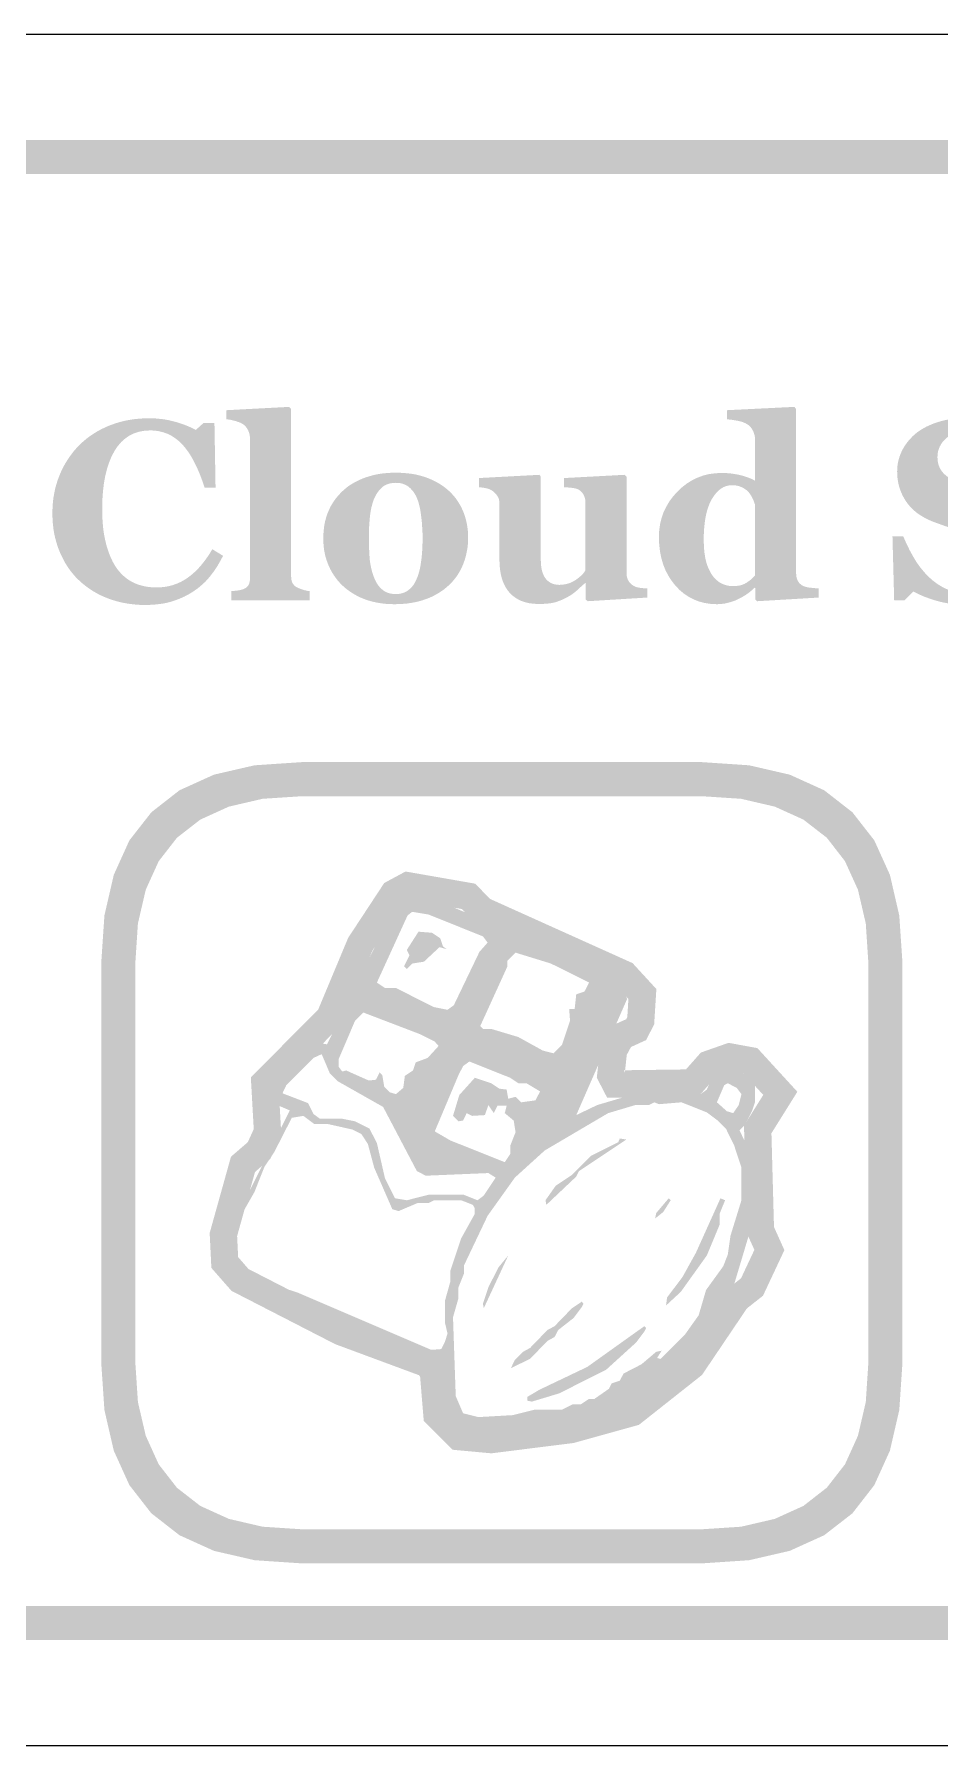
# Model space of a CAD drawing. Header units: millimetres. Extents: x 4 to 272, y 4 to 144.
# Drawn here: x 98.51 to 109.14, y 27.96 to 48.04 of the extents above; entities that cross this region are included whole.
import ezdxf

# ---------------------------------------------------------------- set-up
doc = ezdxf.new("R2010")
doc.units = ezdxf.units.MM
doc.layers.add('CUT', color=1, linetype='Continuous')
doc.layers.add('RASTER', color=7, linetype='Continuous')

msp = doc.modelspace()

# ---------------------------------------------------------------- hatches: boundary and pattern name
at = {"layer": 'RASTER'}
h = msp.add_hatch(color=7, dxfattribs=at)
h.paths.add_polyline_path([(73.2, 44.6), (73.234, 45.116), (73.338, 45.563), (73.509, 45.941), (73.75, 46.25), (74.059, 46.491), (74.438, 46.662), (74.884, 46.766), (75.4, 46.8), (132.6, 46.8), (133.116, 46.766), (133.563, 46.662), (133.941, 46.491), (134.25, 46.25), (134.491, 45.941), (134.663, 45.563), (134.766, 45.116), (134.8, 44.6), (134.8, 31.4), (134.766, 30.884), (134.663, 30.438), (134.491, 30.059), (134.25, 29.75), (133.941, 29.509), (133.563, 29.338), (133.116, 29.234), (132.6, 29.2), (75.4, 29.2), (74.884, 29.234), (74.438, 29.338), (74.059, 29.509), (73.75, 29.75), (73.509, 30.059), (73.338, 30.438), (73.234, 30.884), (73.2, 31.4)])
h.paths.add_polyline_path([(73.6, 44.6), (73.6, 31.4), (73.628, 30.978), (73.712, 30.613), (73.853, 30.303), (74.05, 30.05), (74.303, 29.853), (74.613, 29.712), (74.978, 29.628), (75.4, 29.6), (132.6, 29.6), (133.022, 29.628), (133.388, 29.712), (133.697, 29.853), (133.95, 30.05), (134.147, 30.303), (134.288, 30.612), (134.372, 30.978), (134.4, 31.4), (134.4, 44.6), (134.372, 45.022), (134.288, 45.387), (134.147, 45.697), (133.95, 45.95), (133.697, 46.147), (133.388, 46.288), (133.022, 46.372), (132.6, 46.4), (75.4, 46.4), (74.978, 46.372), (74.613, 46.288), (74.303, 46.147), (74.05, 45.95), (73.853, 45.697), (73.712, 45.387), (73.628, 45.022), (73.6, 44.6)], flags=0)
for points in [[(101.746, 41.4), (100.827, 41.4), (100.827, 41.507), (100.837, 41.508), (100.846, 41.508), (100.855, 41.509), (100.865, 41.51), (100.874, 41.511), (100.883, 41.512), (100.892, 41.513), (100.901, 41.514), (100.91, 41.515), (100.919, 41.517), (100.927, 41.518), (100.935, 41.52), (100.943, 41.522), (100.95, 41.524), (100.958, 41.526), (100.965, 41.529), (100.976, 41.534), (100.986, 41.539), (100.996, 41.544), (101.004, 41.55), (101.012, 41.557), (101.018, 41.564), (101.024, 41.571), (101.029, 41.579), (101.033, 41.588), (101.036, 41.597), (101.039, 41.607), (101.041, 41.618), (101.043, 41.629), (101.044, 41.641), (101.045, 41.653), (101.045, 41.667), (101.045, 43.29), (101.045, 43.303), (101.044, 43.317), (101.042, 43.33), (101.04, 43.343), (101.037, 43.356), (101.033, 43.369), (101.028, 43.381), (101.023, 43.393), (101.017, 43.404), (101.01, 43.415), (101.004, 43.425), (100.996, 43.435), (100.988, 43.444), (100.98, 43.452), (100.971, 43.459), (100.962, 43.465), (100.954, 43.47), (100.945, 43.475), (100.936, 43.48), (100.925, 43.484), (100.914, 43.489), (100.901, 43.493), (100.888, 43.498), (100.873, 43.502), (100.859, 43.506), (100.844, 43.51), (100.831, 43.513), (100.817, 43.516), (100.805, 43.518), (100.792, 43.52), (100.78, 43.522), (100.769, 43.523), (100.769, 43.629), (101.505, 43.668), (101.527, 43.644), (101.527, 41.686), (101.528, 41.672), (101.529, 41.66), (101.53, 41.648), (101.532, 41.637), (101.535, 41.626), (101.538, 41.616), (101.542, 41.606), (101.546, 41.598), (101.552, 41.59), (101.557, 41.582), (101.564, 41.575), (101.571, 41.568), (101.579, 41.561), (101.588, 41.555), (101.598, 41.55), (101.608, 41.545), (101.615, 41.542), (101.623, 41.539), (101.63, 41.536), (101.638, 41.533), (101.646, 41.53), (101.654, 41.527), (101.661, 41.524), (101.669, 41.522), (101.678, 41.519), (101.686, 41.517), (101.695, 41.515), (101.705, 41.513), (101.714, 41.511), (101.724, 41.509), (101.735, 41.508), (101.746, 41.507)], [(99.813, 41.344), (99.757, 41.345), (99.701, 41.349), (99.646, 41.355), (99.592, 41.363), (99.539, 41.373), (99.487, 41.386), (99.436, 41.401), (99.386, 41.418), (99.337, 41.438), (99.289, 41.459), (99.244, 41.483), (99.199, 41.509), (99.157, 41.537), (99.116, 41.567), (99.076, 41.599), (99.039, 41.633), (99.003, 41.668), (98.97, 41.706), (98.938, 41.745), (98.909, 41.787), (98.881, 41.83), (98.856, 41.876), (98.832, 41.924), (98.81, 41.973), (98.79, 42.025), (98.774, 42.077), (98.759, 42.131), (98.747, 42.186), (98.738, 42.243), (98.732, 42.3), (98.728, 42.359), (98.727, 42.42), (98.728, 42.479), (98.732, 42.538), (98.738, 42.596), (98.748, 42.652), (98.759, 42.708), (98.774, 42.762), (98.791, 42.815), (98.811, 42.867), (98.833, 42.918), (98.857, 42.967), (98.884, 43.014), (98.912, 43.059), (98.943, 43.103), (98.975, 43.145), (99.01, 43.185), (99.047, 43.224), (99.086, 43.26), (99.126, 43.294), (99.168, 43.325), (99.212, 43.355), (99.258, 43.383), (99.305, 43.408), (99.355, 43.432), (99.406, 43.453), (99.459, 43.472), (99.513, 43.489), (99.567, 43.503), (99.623, 43.514), (99.68, 43.523), (99.737, 43.529), (99.795, 43.533), (99.854, 43.534), (99.897, 43.534), (99.939, 43.532), (99.98, 43.528), (100.02, 43.524), (100.059, 43.518), (100.096, 43.511), (100.133, 43.502), (100.169, 43.493), (100.204, 43.482), (100.238, 43.471), (100.27, 43.46), (100.301, 43.448), (100.33, 43.436), (100.358, 43.424), (100.384, 43.411), (100.41, 43.398), (100.5, 43.479), (100.628, 43.479), (100.641, 42.72), (100.512, 42.72), (100.484, 42.804), (100.455, 42.882), (100.424, 42.954), (100.391, 43.021), (100.358, 43.082), (100.323, 43.137), (100.286, 43.186), (100.249, 43.23), (100.209, 43.268), (100.167, 43.301), (100.124, 43.329), (100.078, 43.352), (100.03, 43.369), (99.98, 43.382), (99.928, 43.39), (99.874, 43.392), (99.807, 43.388), (99.744, 43.377), (99.686, 43.358), (99.631, 43.332), (99.581, 43.297), (99.535, 43.256), (99.493, 43.207), (99.455, 43.15), (99.421, 43.086), (99.392, 43.016), (99.367, 42.94), (99.347, 42.858), (99.331, 42.77), (99.32, 42.676), (99.313, 42.576), (99.311, 42.469), (99.312, 42.409), (99.314, 42.35), (99.318, 42.294), (99.323, 42.24), (99.33, 42.188), (99.339, 42.139), (99.349, 42.092), (99.36, 42.047), (99.373, 42.004), (99.387, 41.963), (99.401, 41.925), (99.417, 41.889), (99.433, 41.855), (99.451, 41.822), (99.469, 41.793), (99.488, 41.765), (99.51, 41.738), (99.533, 41.713), (99.556, 41.69), (99.581, 41.668), (99.606, 41.649), (99.633, 41.631), (99.661, 41.615), (99.689, 41.601), (99.718, 41.589), (99.748, 41.579), (99.779, 41.57), (99.811, 41.562), (99.843, 41.557), (99.877, 41.553), (99.911, 41.55), (99.945, 41.549), (99.996, 41.551), (100.045, 41.556), (100.093, 41.565), (100.139, 41.577), (100.184, 41.593), (100.228, 41.612), (100.27, 41.635), (100.311, 41.661), (100.35, 41.69), (100.389, 41.724), (100.427, 41.76), (100.464, 41.801), (100.5, 41.845), (100.535, 41.892), (100.57, 41.943), (100.603, 41.998), (100.729, 41.921), (100.713, 41.89), (100.696, 41.859), (100.679, 41.829), (100.662, 41.799), (100.643, 41.771), (100.625, 41.743), (100.605, 41.717), (100.585, 41.691), (100.565, 41.666), (100.544, 41.642), (100.522, 41.618), (100.499, 41.596), (100.475, 41.575), (100.451, 41.554), (100.425, 41.534), (100.399, 41.516), (100.37, 41.496), (100.34, 41.478), (100.309, 41.46), (100.278, 41.444), (100.245, 41.429), (100.212, 41.415), (100.178, 41.402), (100.144, 41.39), (100.108, 41.379), (100.071, 41.37), (100.032, 41.362), (99.991, 41.356), (99.949, 41.351), (99.906, 41.347), (99.86, 41.345), (99.813, 41.344)], [(109.462, 41.344), (109.415, 41.345), (109.369, 41.347), (109.323, 41.351), (109.278, 41.356), (109.234, 41.363), (109.191, 41.371), (109.149, 41.38), (109.107, 41.391), (109.067, 41.403), (109.028, 41.416), (108.991, 41.429), (108.955, 41.442), (108.921, 41.457), (108.888, 41.471), (108.857, 41.487), (108.828, 41.503), (108.727, 41.4), (108.603, 41.4), (108.583, 42.151), (108.709, 42.151), (108.72, 42.125), (108.732, 42.097), (108.745, 42.07), (108.758, 42.042), (108.772, 42.013), (108.786, 41.984), (108.802, 41.955), (108.818, 41.926), (108.835, 41.897), (108.852, 41.868), (108.87, 41.84), (108.889, 41.813), (108.908, 41.787), (108.928, 41.762), (108.949, 41.737), (108.97, 41.713), (108.993, 41.69), (109.016, 41.667), (109.04, 41.645), (109.065, 41.624), (109.09, 41.605), (109.116, 41.587), (109.143, 41.57), (109.17, 41.554), (109.198, 41.539), (109.228, 41.527), (109.258, 41.516), (109.29, 41.508), (109.323, 41.501), (109.357, 41.496), (109.392, 41.493), (109.429, 41.492), (109.477, 41.494), (109.523, 41.498), (109.565, 41.506), (109.605, 41.517), (109.641, 41.53), (109.675, 41.547), (109.706, 41.567), (109.734, 41.59), (109.759, 41.615), (109.781, 41.642), (109.799, 41.67), (109.814, 41.7), (109.825, 41.731), (109.834, 41.764), (109.839, 41.799), (109.84, 41.835), (109.839, 41.865), (109.835, 41.893), (109.828, 41.921), (109.818, 41.947), (109.805, 41.972), (109.79, 41.996), (109.771, 42.018), (109.75, 42.039), (109.726, 42.06), (109.699, 42.079), (109.669, 42.098), (109.635, 42.116), (109.599, 42.134), (109.559, 42.151), (109.517, 42.167), (109.471, 42.182), (109.441, 42.192), (109.411, 42.202), (109.382, 42.211), (109.353, 42.22), (109.325, 42.229), (109.298, 42.238), (109.271, 42.247), (109.245, 42.255), (109.219, 42.264), (109.194, 42.272), (109.169, 42.281), (109.145, 42.29), (109.121, 42.298), (109.097, 42.307), (109.074, 42.316), (109.051, 42.324), (109, 42.346), (108.953, 42.371), (108.909, 42.397), (108.868, 42.426), (108.831, 42.457), (108.797, 42.49), (108.767, 42.525), (108.74, 42.563), (108.716, 42.602), (108.695, 42.643), (108.677, 42.685), (108.663, 42.728), (108.652, 42.771), (108.644, 42.817), (108.639, 42.863), (108.638, 42.91), (108.639, 42.941), (108.641, 42.97), (108.645, 43), (108.651, 43.029), (108.658, 43.059), (108.667, 43.087), (108.678, 43.116), (108.69, 43.144), (108.704, 43.172), (108.72, 43.199), (108.737, 43.225), (108.755, 43.25), (108.775, 43.275), (108.797, 43.299), (108.82, 43.323), (108.844, 43.345), (108.869, 43.366), (108.896, 43.385), (108.924, 43.404), (108.954, 43.421), (108.986, 43.438), (109.02, 43.453), (109.055, 43.468), (109.092, 43.482), (109.13, 43.494), (109.169, 43.505), (109.209, 43.514), (109.249, 43.521), (109.291, 43.527), (109.333, 43.531), (109.376, 43.533), (109.42, 43.534), (109.463, 43.534), (109.505, 43.531), (109.546, 43.528), (109.587, 43.522), (109.627, 43.516), (109.667, 43.507), (109.706, 43.498), (109.744, 43.487), (109.78, 43.475), (109.815, 43.463), (109.848, 43.451), (109.878, 43.439), (109.907, 43.427), (109.934, 43.415), (109.958, 43.403), (109.981, 43.391), (110.07, 43.479), (110.198, 43.479), (110.209, 42.77), (110.083, 42.77), (110.072, 42.798), (110.061, 42.827), (110.048, 42.856), (110.036, 42.885), (110.023, 42.914), (110.009, 42.944), (109.995, 42.974), (109.98, 43.003), (109.965, 43.032), (109.95, 43.06), (109.935, 43.087), (109.919, 43.113), (109.903, 43.137), (109.888, 43.16), (109.871, 43.181), (109.855, 43.202), (109.837, 43.222), (109.818, 43.242), (109.798, 43.261), (109.778, 43.278), (109.757, 43.295), (109.735, 43.31), (109.713, 43.324), (109.689, 43.337), (109.666, 43.349), (109.641, 43.359), (109.615, 43.368), (109.588, 43.375), (109.56, 43.381), (109.531, 43.385), (109.501, 43.387), (109.47, 43.388), (109.431, 43.386), (109.394, 43.382), (109.359, 43.375), (109.326, 43.365), (109.295, 43.353), (109.265, 43.338), (109.237, 43.319), (109.211, 43.298), (109.188, 43.275), (109.167, 43.251), (109.15, 43.225), (109.136, 43.198), (109.125, 43.17), (109.117, 43.141), (109.112, 43.11), (109.111, 43.077), (109.112, 43.047), (109.116, 43.018), (109.123, 42.99), (109.133, 42.964), (109.145, 42.939), (109.16, 42.916), (109.178, 42.894), (109.198, 42.874), (109.221, 42.854), (109.248, 42.835), (109.277, 42.817), (109.31, 42.799), (109.345, 42.782), (109.384, 42.766), (109.425, 42.75), (109.47, 42.734), (109.497, 42.725), (109.524, 42.716), (109.552, 42.707), (109.579, 42.698), (109.607, 42.689), (109.635, 42.68), (109.663, 42.67), (109.691, 42.661), (109.719, 42.652), (109.746, 42.643), (109.772, 42.634), (109.797, 42.625), (109.822, 42.617), (109.846, 42.608), (109.869, 42.599), (109.892, 42.591), (109.943, 42.569), (109.991, 42.546), (110.037, 42.521), (110.079, 42.493), (110.117, 42.464), (110.153, 42.433), (110.185, 42.4), (110.215, 42.365), (110.241, 42.327), (110.263, 42.288), (110.282, 42.247), (110.298, 42.203), (110.31, 42.157), (110.318, 42.109), (110.323, 42.059), (110.325, 42.006), (110.324, 41.973), (110.321, 41.94), (110.316, 41.907), (110.309, 41.874), (110.301, 41.841), (110.29, 41.809), (110.277, 41.777), (110.262, 41.746), (110.246, 41.715), (110.228, 41.685), (110.209, 41.657), (110.188, 41.63), (110.166, 41.605), (110.143, 41.581), (110.118, 41.558), (110.092, 41.536), (110.062, 41.514), (110.031, 41.493), (109.999, 41.473), (109.966, 41.455), (109.931, 41.437), (109.896, 41.422), (109.859, 41.407), (109.821, 41.394), (109.782, 41.382), (109.741, 41.372), (109.699, 41.364), (109.655, 41.357), (109.609, 41.351), (109.562, 41.347), (109.513, 41.345), (109.462, 41.344)], [(105.705, 41.431), (105.006, 41.388), (104.984, 41.409), (104.984, 41.601), (104.976, 41.601), (104.963, 41.589), (104.951, 41.578), (104.939, 41.567), (104.926, 41.556), (104.914, 41.545), (104.902, 41.534), (104.89, 41.523), (104.878, 41.512), (104.866, 41.501), (104.853, 41.491), (104.84, 41.481), (104.826, 41.471), (104.812, 41.461), (104.796, 41.452), (104.781, 41.443), (104.765, 41.434), (104.746, 41.424), (104.728, 41.415), (104.71, 41.407), (104.692, 41.399), (104.674, 41.392), (104.657, 41.386), (104.64, 41.38), (104.623, 41.375), (104.606, 41.371), (104.586, 41.367), (104.565, 41.363), (104.541, 41.361), (104.516, 41.359), (104.489, 41.357), (104.46, 41.356), (104.429, 41.356), (104.376, 41.358), (104.325, 41.364), (104.278, 41.375), (104.234, 41.389), (104.193, 41.408), (104.156, 41.431), (104.121, 41.458), (104.09, 41.489), (104.062, 41.524), (104.038, 41.563), (104.018, 41.605), (104.002, 41.65), (103.989, 41.699), (103.98, 41.751), (103.974, 41.807), (103.972, 41.866), (103.972, 42.525), (103.972, 42.539), (103.971, 42.552), (103.969, 42.565), (103.967, 42.577), (103.964, 42.588), (103.96, 42.599), (103.955, 42.609), (103.95, 42.618), (103.944, 42.627), (103.938, 42.635), (103.932, 42.644), (103.925, 42.652), (103.917, 42.66), (103.909, 42.667), (103.901, 42.675), (103.892, 42.682), (103.884, 42.687), (103.876, 42.692), (103.867, 42.696), (103.858, 42.701), (103.848, 42.704), (103.838, 42.708), (103.827, 42.711), (103.815, 42.713), (103.804, 42.716), (103.793, 42.718), (103.782, 42.719), (103.771, 42.721), (103.76, 42.723), (103.75, 42.724), (103.74, 42.725), (103.73, 42.726), (103.73, 42.833), (104.441, 42.871), (104.457, 42.849), (104.457, 41.875), (104.458, 41.838), (104.461, 41.804), (104.465, 41.773), (104.471, 41.744), (104.48, 41.717), (104.49, 41.693), (104.501, 41.671), (104.515, 41.652), (104.53, 41.635), (104.547, 41.621), (104.564, 41.608), (104.584, 41.598), (104.604, 41.59), (104.626, 41.585), (104.649, 41.581), (104.674, 41.58), (104.699, 41.581), (104.725, 41.584), (104.749, 41.588), (104.773, 41.594), (104.796, 41.601), (104.818, 41.611), (104.84, 41.622), (104.861, 41.634), (104.881, 41.648), (104.899, 41.662), (104.916, 41.676), (104.932, 41.69), (104.947, 41.705), (104.96, 41.72), (104.971, 41.735), (104.981, 41.75), (104.981, 42.54), (104.981, 42.552), (104.98, 42.564), (104.979, 42.576), (104.977, 42.587), (104.974, 42.598), (104.971, 42.609), (104.967, 42.619), (104.962, 42.629), (104.957, 42.639), (104.952, 42.648), (104.946, 42.657), (104.939, 42.665), (104.932, 42.673), (104.924, 42.68), (104.916, 42.687), (104.907, 42.693), (104.9, 42.698), (104.892, 42.702), (104.884, 42.705), (104.875, 42.708), (104.865, 42.711), (104.854, 42.713), (104.843, 42.715), (104.831, 42.717), (104.819, 42.718), (104.807, 42.72), (104.794, 42.721), (104.782, 42.722), (104.769, 42.723), (104.756, 42.724), (104.744, 42.725), (104.731, 42.726), (104.731, 42.833), (105.441, 42.871), (105.463, 42.849), (105.463, 41.718), (105.464, 41.705), (105.465, 41.693), (105.466, 41.682), (105.469, 41.67), (105.471, 41.66), (105.475, 41.65), (105.479, 41.64), (105.484, 41.631), (105.489, 41.622), (105.495, 41.613), (105.502, 41.605), (105.509, 41.598), (105.517, 41.59), (105.525, 41.583), (105.534, 41.576), (105.544, 41.57), (105.551, 41.566), (105.559, 41.562), (105.567, 41.558), (105.576, 41.555), (105.585, 41.552), (105.595, 41.55), (105.606, 41.548), (105.616, 41.546), (105.628, 41.544), (105.639, 41.543), (105.65, 41.542), (105.661, 41.54), (105.672, 41.54), (105.683, 41.539), (105.694, 41.538), (105.705, 41.538)]]:
    msp.add_hatch(color=7, dxfattribs=at).paths.add_polyline_path(points)
h = msp.add_hatch(color=7, dxfattribs=at)
h.paths.add_polyline_path([(107.718, 41.431), (106.996, 41.388), (106.974, 41.409), (106.974, 41.544), (106.963, 41.546), (106.945, 41.527), (106.924, 41.509), (106.902, 41.491), (106.879, 41.474), (106.854, 41.457), (106.827, 41.441), (106.799, 41.426), (106.769, 41.411), (106.739, 41.397), (106.708, 41.386), (106.677, 41.376), (106.646, 41.368), (106.616, 41.361), (106.585, 41.357), (106.554, 41.354), (106.522, 41.353), (106.45, 41.357), (106.381, 41.367), (106.315, 41.384), (106.253, 41.408), (106.193, 41.439), (106.137, 41.477), (106.084, 41.521), (106.035, 41.573), (105.99, 41.63), (105.951, 41.691), (105.918, 41.756), (105.891, 41.825), (105.87, 41.898), (105.855, 41.975), (105.846, 42.056), (105.843, 42.141), (105.846, 42.217), (105.856, 42.29), (105.873, 42.361), (105.896, 42.428), (105.927, 42.493), (105.963, 42.555), (106.007, 42.615), (106.057, 42.671), (106.112, 42.723), (106.17, 42.768), (106.231, 42.806), (106.294, 42.837), (106.361, 42.862), (106.43, 42.879), (106.502, 42.889), (106.577, 42.893), (106.606, 42.892), (106.636, 42.891), (106.665, 42.889), (106.693, 42.886), (106.721, 42.882), (106.749, 42.877), (106.776, 42.872), (106.802, 42.866), (106.828, 42.859), (106.852, 42.851), (106.875, 42.844), (106.897, 42.836), (106.917, 42.828), (106.937, 42.82), (106.954, 42.811), (106.971, 42.802), (106.971, 43.281), (106.97, 43.294), (106.969, 43.308), (106.968, 43.321), (106.965, 43.333), (106.962, 43.346), (106.958, 43.358), (106.954, 43.371), (106.949, 43.383), (106.943, 43.394), (106.937, 43.405), (106.93, 43.415), (106.923, 43.425), (106.916, 43.434), (106.908, 43.442), (106.899, 43.45), (106.89, 43.457), (106.878, 43.464), (106.866, 43.472), (106.853, 43.478), (106.839, 43.484), (106.825, 43.49), (106.809, 43.495), (106.793, 43.499), (106.777, 43.503), (106.76, 43.506), (106.743, 43.509), (106.725, 43.512), (106.708, 43.515), (106.691, 43.517), (106.674, 43.519), (106.657, 43.521), (106.64, 43.523), (106.64, 43.629), (107.431, 43.668), (107.453, 43.644), (107.453, 41.724), (107.453, 41.71), (107.454, 41.697), (107.455, 41.684), (107.457, 41.672), (107.46, 41.661), (107.463, 41.65), (107.467, 41.64), (107.471, 41.63), (107.476, 41.621), (107.482, 41.612), (107.488, 41.604), (107.495, 41.596), (107.503, 41.589), (107.511, 41.582), (107.52, 41.576), (107.53, 41.57), (107.538, 41.566), (107.547, 41.562), (107.557, 41.559), (107.568, 41.556), (107.58, 41.553), (107.592, 41.551), (107.606, 41.548), (107.62, 41.546), (107.635, 41.545), (107.649, 41.543), (107.662, 41.542), (107.674, 41.541), (107.686, 41.54), (107.697, 41.539), (107.708, 41.538), (107.718, 41.538)])
h.paths.add_polyline_path([(106.971, 41.692), (106.971, 42.519), (106.968, 42.528), (106.965, 42.536), (106.962, 42.545), (106.958, 42.555), (106.955, 42.564), (106.951, 42.574), (106.947, 42.584), (106.942, 42.594), (106.937, 42.604), (106.932, 42.614), (106.926, 42.624), (106.92, 42.634), (106.914, 42.643), (106.907, 42.653), (106.899, 42.662), (106.892, 42.671), (106.884, 42.679), (106.876, 42.686), (106.867, 42.694), (106.857, 42.7), (106.847, 42.707), (106.837, 42.714), (106.825, 42.72), (106.813, 42.726), (106.801, 42.731), (106.788, 42.736), (106.775, 42.74), (106.761, 42.743), (106.747, 42.746), (106.733, 42.748), (106.718, 42.749), (106.703, 42.749), (106.667, 42.747), (106.633, 42.739), (106.6, 42.726), (106.569, 42.708), (106.54, 42.684), (106.513, 42.656), (106.487, 42.622), (106.462, 42.584), (106.44, 42.54), (106.421, 42.492), (106.405, 42.44), (106.392, 42.384), (106.382, 42.323), (106.375, 42.259), (106.37, 42.19), (106.369, 42.116), (106.369, 42.087), (106.37, 42.058), (106.371, 42.031), (106.373, 42.004), (106.375, 41.977), (106.378, 41.952), (106.382, 41.927), (106.385, 41.903), (106.39, 41.88), (106.396, 41.857), (106.402, 41.835), (106.409, 41.813), (106.417, 41.792), (106.425, 41.771), (106.435, 41.751), (106.445, 41.731), (106.456, 41.712), (106.468, 41.694), (106.48, 41.678), (106.493, 41.662), (106.507, 41.647), (106.522, 41.634), (106.538, 41.621), (106.554, 41.609), (106.571, 41.599), (106.589, 41.59), (106.608, 41.583), (106.627, 41.577), (106.648, 41.572), (106.669, 41.568), (106.691, 41.566), (106.714, 41.566), (106.736, 41.566), (106.757, 41.568), (106.777, 41.57), (106.796, 41.574), (106.814, 41.579), (106.831, 41.585), (106.847, 41.592), (106.862, 41.6), (106.877, 41.609), (106.891, 41.619), (106.905, 41.629), (106.919, 41.64), (106.932, 41.652), (106.945, 41.664), (106.958, 41.678), (106.971, 41.692)], flags=0)
h = msp.add_hatch(color=7, dxfattribs=at)
h.paths.add_polyline_path([(103.382, 42.68), (103.408, 42.654), (103.433, 42.627), (103.456, 42.599), (103.477, 42.569), (103.497, 42.538), (103.516, 42.506), (103.532, 42.473), (103.547, 42.439), (103.561, 42.403), (103.572, 42.367), (103.582, 42.33), (103.59, 42.292), (103.596, 42.254), (103.601, 42.214), (103.604, 42.175), (103.604, 42.134), (103.604, 42.094), (103.601, 42.054), (103.597, 42.015), (103.59, 41.976), (103.582, 41.938), (103.573, 41.9), (103.561, 41.863), (103.548, 41.827), (103.533, 41.792), (103.517, 41.757), (103.498, 41.725), (103.479, 41.693), (103.457, 41.663), (103.434, 41.634), (103.41, 41.606), (103.383, 41.58), (103.354, 41.554), (103.323, 41.528), (103.29, 41.505), (103.256, 41.483), (103.221, 41.463), (103.185, 41.444), (103.147, 41.427), (103.107, 41.412), (103.066, 41.398), (103.024, 41.386), (102.98, 41.376), (102.935, 41.368), (102.889, 41.361), (102.841, 41.357), (102.791, 41.354), (102.74, 41.353), (102.696, 41.354), (102.653, 41.356), (102.61, 41.36), (102.569, 41.366), (102.528, 41.373), (102.488, 41.382), (102.449, 41.392), (102.411, 41.404), (102.374, 41.418), (102.338, 41.433), (102.304, 41.45), (102.27, 41.468), (102.237, 41.489), (102.206, 41.51), (102.175, 41.533), (102.146, 41.558), (102.118, 41.583), (102.093, 41.61), (102.069, 41.638), (102.046, 41.668), (102.025, 41.699), (102.005, 41.731), (101.987, 41.765), (101.97, 41.801), (101.955, 41.837), (101.942, 41.875), (101.93, 41.914), (101.921, 41.954), (101.914, 41.994), (101.909, 42.036), (101.906, 42.079), (101.905, 42.124), (101.906, 42.167), (101.909, 42.209), (101.913, 42.25), (101.919, 42.29), (101.927, 42.328), (101.937, 42.365), (101.948, 42.402), (101.962, 42.436), (101.977, 42.47), (101.993, 42.503), (102.012, 42.535), (102.032, 42.566), (102.054, 42.596), (102.078, 42.625), (102.104, 42.653), (102.131, 42.68), (102.159, 42.705), (102.188, 42.729), (102.219, 42.751), (102.252, 42.771), (102.286, 42.79), (102.322, 42.808), (102.359, 42.824), (102.398, 42.839), (102.439, 42.852), (102.48, 42.864), (102.523, 42.874), (102.566, 42.882), (102.611, 42.888), (102.658, 42.892), (102.705, 42.895), (102.753, 42.896), (102.804, 42.895), (102.853, 42.892), (102.9, 42.888), (102.946, 42.882), (102.991, 42.874), (103.033, 42.864), (103.075, 42.852), (103.115, 42.839), (103.153, 42.824), (103.19, 42.808), (103.225, 42.79), (103.259, 42.771), (103.292, 42.751), (103.323, 42.729), (103.353, 42.705), (103.382, 42.68)])
h.paths.add_polyline_path([(103.007, 41.665), (103.015, 41.686), (103.022, 41.708), (103.029, 41.732), (103.035, 41.756), (103.041, 41.781), (103.046, 41.808), (103.05, 41.836), (103.054, 41.864), (103.058, 41.894), (103.061, 41.925), (103.064, 41.958), (103.066, 41.991), (103.068, 42.026), (103.069, 42.062), (103.07, 42.099), (103.07, 42.137), (103.07, 42.163), (103.069, 42.19), (103.068, 42.218), (103.066, 42.247), (103.064, 42.276), (103.062, 42.307), (103.059, 42.339), (103.055, 42.371), (103.051, 42.403), (103.047, 42.434), (103.042, 42.462), (103.037, 42.489), (103.031, 42.514), (103.025, 42.538), (103.018, 42.559), (103.011, 42.579), (103.002, 42.602), (102.992, 42.623), (102.981, 42.643), (102.969, 42.662), (102.957, 42.679), (102.943, 42.695), (102.929, 42.71), (102.914, 42.724), (102.898, 42.737), (102.881, 42.747), (102.862, 42.756), (102.843, 42.764), (102.823, 42.77), (102.802, 42.774), (102.78, 42.776), (102.756, 42.777), (102.731, 42.776), (102.707, 42.773), (102.684, 42.769), (102.663, 42.763), (102.643, 42.755), (102.624, 42.745), (102.606, 42.733), (102.59, 42.72), (102.575, 42.705), (102.561, 42.689), (102.547, 42.672), (102.535, 42.654), (102.523, 42.635), (102.513, 42.615), (102.503, 42.594), (102.494, 42.572), (102.487, 42.551), (102.48, 42.528), (102.474, 42.505), (102.468, 42.481), (102.463, 42.456), (102.459, 42.431), (102.455, 42.404), (102.452, 42.376), (102.449, 42.348), (102.447, 42.32), (102.445, 42.291), (102.443, 42.262), (102.442, 42.233), (102.441, 42.203), (102.44, 42.173), (102.44, 42.143), (102.44, 42.104), (102.441, 42.066), (102.441, 42.031), (102.443, 41.997), (102.444, 41.965), (102.446, 41.934), (102.448, 41.905), (102.45, 41.878), (102.453, 41.852), (102.457, 41.826), (102.462, 41.8), (102.468, 41.773), (102.474, 41.747), (102.482, 41.721), (102.491, 41.694), (102.5, 41.668), (102.509, 41.646), (102.519, 41.625), (102.529, 41.605), (102.541, 41.587), (102.554, 41.569), (102.567, 41.553), (102.581, 41.538), (102.597, 41.525), (102.613, 41.512), (102.63, 41.501), (102.649, 41.492), (102.668, 41.485), (102.689, 41.479), (102.71, 41.475), (102.733, 41.473), (102.756, 41.472), (102.778, 41.473), (102.799, 41.475), (102.819, 41.479), (102.838, 41.484), (102.856, 41.491), (102.874, 41.499), (102.891, 41.509), (102.907, 41.521), (102.923, 41.534), (102.937, 41.548), (102.951, 41.564), (102.964, 41.581), (102.976, 41.6), (102.987, 41.62), (102.997, 41.642), (103.007, 41.665)], flags=0)
h = msp.add_hatch(color=7, dxfattribs=at)
h.paths.add_polyline_path([(99.3, 37.15), (99.337, 37.701), (99.447, 38.178), (99.63, 38.582), (99.888, 38.912), (100.218, 39.17), (100.622, 39.353), (101.099, 39.463), (101.65, 39.5), (106.35, 39.5), (106.901, 39.463), (107.378, 39.353), (107.782, 39.17), (108.113, 38.912), (108.37, 38.582), (108.553, 38.178), (108.663, 37.701), (108.7, 37.15), (108.7, 32.45), (108.663, 31.899), (108.553, 31.422), (108.37, 31.018), (108.113, 30.687), (107.782, 30.43), (107.378, 30.247), (106.901, 30.137), (106.35, 30.1), (101.65, 30.1), (101.099, 30.137), (100.622, 30.247), (100.218, 30.43), (99.887, 30.688), (99.63, 31.018), (99.447, 31.422), (99.337, 31.899), (99.3, 32.45)])
h.paths.add_polyline_path([(99.7, 37.15), (99.7, 32.45), (99.73, 31.993), (99.822, 31.597), (99.974, 31.262), (100.187, 30.988), (100.462, 30.774), (100.797, 30.622), (101.193, 30.53), (101.65, 30.5), (106.35, 30.5), (106.807, 30.53), (107.203, 30.622), (107.538, 30.774), (107.813, 30.988), (108.026, 31.262), (108.178, 31.597), (108.27, 31.993), (108.3, 32.45), (108.3, 37.15), (108.27, 37.607), (108.178, 38.003), (108.026, 38.338), (107.813, 38.613), (107.538, 38.826), (107.203, 38.978), (106.807, 39.07), (106.35, 39.1), (101.65, 39.1), (101.193, 39.07), (100.797, 38.978), (100.462, 38.826), (100.188, 38.613), (99.974, 38.338), (99.822, 38.003), (99.73, 37.607), (99.7, 37.15)], flags=0)
h = msp.add_hatch(color=7, dxfattribs=at)
h.paths.add_polyline_path([(102.87, 38.217), (103.688, 38.074), (103.86, 37.896), (105.534, 37.142), (105.813, 36.838), (105.787, 36.423), (105.692, 36.239), (105.515, 36.158), (105.466, 36.067), (105.443, 35.859), (105.43, 35.885), (106.16, 35.895), (106.335, 36.093), (106.66, 36.207), (106.998, 36.145), (107.467, 35.633), (107.163, 35.146), (107.193, 34.046), (107.315, 33.775), (107.064, 33.24), (106.875, 33.091), (106.348, 32.31), (105.608, 31.725), (104.841, 31.512), (103.877, 31.391), (103.422, 31.433), (103.084, 31.77), (103.041, 32.289), (103.029, 32.307), (102.044, 32.672), (100.828, 33.297), (100.592, 33.566), (100.572, 33.976), (100.822, 34.871), (101.02, 35.042), (101.089, 35.195), (101.055, 35.801), (101.846, 36.599), (102.197, 37.439), (102.62, 38.082)])
h.paths.add_polyline_path([(102.924, 37.883), (102.843, 37.839), (102.481, 37.288), (102.117, 36.418), (101.382, 35.677), (101.412, 35.135), (101.283, 34.846), (101.104, 34.692), (100.894, 33.94), (100.906, 33.693), (101.028, 33.553), (102.174, 32.965), (103.238, 32.571), (103.353, 32.397), (103.394, 31.914), (103.567, 31.741), (103.871, 31.712), (104.778, 31.827), (105.46, 32.016), (106.111, 32.53), (106.638, 33.312), (106.806, 33.444), (106.963, 33.778), (106.875, 33.973), (106.841, 35.234), (107.067, 35.596), (106.834, 35.85), (106.686, 35.877), (106.52, 35.819), (106.306, 35.577), (105.236, 35.562), (105.114, 35.798), (105.155, 36.164), (105.284, 36.405), (105.459, 36.484), (105.472, 36.51), (105.485, 36.722), (105.342, 36.877), (103.672, 37.629), (103.53, 37.777), (102.924, 37.883)], flags=0)
h = msp.add_hatch(color=7, dxfattribs=at)
h.paths.add_polyline_path([(102.894, 37.957), (103.012, 37.967), (103.332, 37.839), (105.055, 37.105), (105.384, 36.923), (105.47, 36.722), (104.873, 35.359), (105.119, 35.477), (105.661, 35.637), (106.076, 35.669), (106.332, 35.605), (106.405, 35.659), (106.482, 35.838), (106.555, 35.892), (106.747, 35.892), (106.916, 35.806), (106.97, 35.701), (106.97, 35.509), (106.938, 35.414), (106.852, 35.244), (106.788, 35.181), (106.938, 34.871), (106.97, 34.711), (106.97, 34.36), (106.938, 34.296), (106.906, 33.977), (106.715, 33.339), (106.565, 33.042), (106.246, 32.595), (105.894, 32.244), (105.607, 32.053), (105.247, 31.871), (104.927, 31.775), (104.608, 31.743), (104.544, 31.711), (104.353, 31.711), (104.034, 31.647), (103.587, 31.647), (103.418, 31.733), (103.3, 31.935), (103.3, 32.445), (103.277, 32.487), (102.374, 32.86), (101.458, 33.285), (101.512, 33.307), (101.608, 33.275), (103.172, 32.605), (103.29, 32.614), (103.332, 32.701), (103.363, 32.796), (103.332, 32.924), (103.332, 33.179), (103.395, 33.403), (103.395, 33.53), (103.523, 33.913), (103.683, 34.201), (103.683, 34.264), (103.66, 34.306), (103.523, 34.36), (103.204, 34.36), (103.14, 34.328), (103.012, 34.328), (102.789, 34.233), (102.715, 34.255), (102.502, 34.743), (102.428, 35.021), (102.352, 35.136), (102.246, 35.19), (101.959, 35.254), (101.799, 35.254), (101.672, 35.35), (101.535, 35.327), (101.33, 34.925), (101.215, 34.753), (101.097, 34.456), (100.97, 34.233), (100.906, 34.073), (100.906, 33.977), (100.842, 33.85), (100.842, 33.754), (100.896, 33.648), (100.992, 33.553), (101.439, 33.317), (101.321, 33.339), (100.96, 33.521), (100.864, 33.617), (100.81, 33.722), (100.81, 33.913), (100.906, 34.201), (101.512, 35.414), (101.311, 35.5), (101.289, 35.669), (101.426, 35.851), (101.49, 35.883), (101.694, 36.093), (101.873, 36.202), (101.949, 36.189), (102.747, 37.817), (102.811, 37.913)])
h.paths.add_polyline_path([(102.948, 37.744), (102.894, 37.702), (102.534, 36.914), (102.629, 36.85), (102.757, 36.85), (103.204, 36.626), (103.363, 36.594), (103.437, 36.649), (103.737, 37.274), (103.833, 37.383), (103.778, 37.456), (103.14, 37.712)], flags=0)
h.paths.add_polyline_path([(103.022, 37.511), (103.181, 37.498), (103.277, 37.434), (103.309, 37.338), (103.354, 37.306), (103.268, 37.329), (103.086, 37.159), (102.948, 37.137), (102.885, 37.073), (102.853, 37.105), (102.917, 37.233), (102.885, 37.297)], flags=0)
h.paths.add_polyline_path([(104.161, 37.265), (104.066, 37.169), (104.066, 37.105), (103.746, 36.403), (103.778, 36.371), (103.874, 36.371), (104.193, 36.275), (104.481, 36.116), (104.608, 36.084), (104.704, 36.18), (104.8, 36.467), (104.79, 36.604), (104.854, 36.604), (104.873, 36.776), (104.969, 36.808), (105.023, 36.914), (104.576, 37.137)], flags=0)
h.paths.add_polyline_path([(102.374, 36.563), (102.278, 36.467), (102.087, 36.02), (102.087, 35.924), (102.128, 35.87), (102.173, 35.883), (102.438, 35.765), (102.524, 35.774), (102.565, 35.86), (102.597, 35.828), (102.62, 35.691), (102.684, 35.627), (102.757, 35.605), (102.843, 35.678), (102.862, 35.819), (102.958, 35.883), (102.99, 35.978), (103.13, 36.03), (103.258, 36.17), (103.213, 36.221), (103.044, 36.307)], flags=0)
h.paths.add_polyline_path([(101.886, 36.074), (101.79, 36.03), (101.471, 35.71), (101.426, 35.615), (101.726, 35.5), (101.79, 35.372), (101.863, 35.318), (102.119, 35.318), (102.278, 35.286), (102.447, 35.2), (102.534, 35.031), (102.629, 34.616), (102.747, 34.383), (102.885, 34.36), (103.14, 34.424), (103.555, 34.424), (103.715, 34.36), (103.788, 34.415), (103.928, 34.625), (103.842, 34.679), (103.108, 34.648), (103.003, 34.702), (102.607, 35.455), (102.077, 35.755), (101.981, 35.851)], flags=0)
h.paths.add_polyline_path([(103.619, 35.988), (103.545, 35.934), (103.491, 35.828), (103.213, 35.168), (103.395, 35.062), (104.034, 34.807), (104.098, 34.903), (104.098, 34.999), (104.161, 35.158), (104.139, 35.295), (104.034, 35.382), (104.056, 35.468), (103.948, 35.468), (103.906, 35.382), (103.842, 35.477), (103.801, 35.359), (103.651, 35.35), (103.587, 35.382), (103.545, 35.295), (103.491, 35.286), (103.427, 35.35), (103.501, 35.595), (103.683, 35.797), (103.874, 35.733), (103.97, 35.669), (104.056, 35.659), (104.075, 35.551), (104.161, 35.573), (104.225, 35.509), (104.394, 35.532), (104.449, 35.637), (104.289, 35.733), (104.193, 35.733), (104.098, 35.797)], flags=0)
h.paths.add_polyline_path([(106.651, 35.733), (106.609, 35.71), (106.523, 35.509), (106.641, 35.404), (106.715, 35.382), (106.779, 35.477), (106.811, 35.605), (106.756, 35.678)], flags=0)
h.paths.add_polyline_path([(105.789, 35.509), (105.725, 35.477), (105.566, 35.477), (105.247, 35.382), (104.503, 34.944), (104.152, 34.625), (103.833, 34.178), (103.555, 33.594), (103.555, 33.498), (103.491, 33.339), (103.491, 33.211), (103.427, 32.988), (103.459, 32.062), (103.545, 31.861), (103.724, 31.816), (104.129, 31.839), (104.385, 31.903), (104.704, 31.903), (104.832, 31.966), (104.927, 31.966), (105.023, 32.03), (105.087, 32.03), (105.256, 32.148), (105.288, 32.212), (105.384, 32.244), (105.428, 32.327), (105.639, 32.436), (105.811, 32.582), (105.875, 32.595), (105.821, 32.509), (105.863, 32.499), (106.15, 32.787), (106.309, 33.01), (106.396, 33.307), (106.597, 33.585), (106.651, 33.722), (106.683, 33.945), (106.811, 34.36), (106.811, 34.743), (106.724, 35.008), (106.629, 35.2), (106.533, 35.295), (106.405, 35.391), (106.108, 35.509), (105.843, 35.487)], flags=0)
h.paths.add_polyline_path([(105.384, 35.085), (105.46, 35.072), (104.905, 34.702), (104.873, 34.638), (104.522, 34.306), (104.512, 34.36), (104.631, 34.529), (104.822, 34.657), (105.045, 34.881), (105.365, 35.04)], flags=0)
h.paths.add_polyline_path([(105.958, 34.383), (105.981, 34.36), (105.894, 34.223), (105.799, 34.146), (105.811, 34.21)], flags=0)
h.paths.add_polyline_path([(106.565, 34.383), (106.619, 34.36), (106.555, 34.201), (106.555, 34.073), (106.405, 33.712), (106.099, 33.285), (105.926, 33.125), (105.939, 33.221), (106.118, 33.457), (106.277, 33.744)], flags=0)
h.paths.add_polyline_path([(104.075, 33.712), (103.788, 33.093), (103.778, 33.147), (103.842, 33.339), (103.96, 33.572)], flags=0)
h.paths.add_polyline_path([(104.937, 33.17), (104.959, 33.147), (104.937, 33.106), (104.841, 32.978), (104.662, 32.838), (104.618, 32.755), (104.535, 32.71), (104.331, 32.499), (104.107, 32.391), (104.152, 32.487), (104.248, 32.582), (104.331, 32.627), (104.535, 32.838), (104.618, 32.882), (104.822, 33.093)], flags=0)
h.paths.add_polyline_path([(105.671, 32.882), (105.693, 32.86), (105.671, 32.819), (105.575, 32.691), (105.224, 32.372), (104.672, 32.094), (104.353, 31.998), (104.299, 32.008), (104.299, 32.053), (104.439, 32.136), (105.001, 32.404)], flags=0)

# ---------------------------------------------------------------- linework, layer by layer
at = {"layer": 'CUT'}
for points in [[(74.999, 48.04), (133.001, 48.04)], [(133.001, 27.96), (74.999, 27.96)]]:
    msp.add_lwpolyline(points, dxfattribs=at)

doc.saveas('drawing.dxf')
